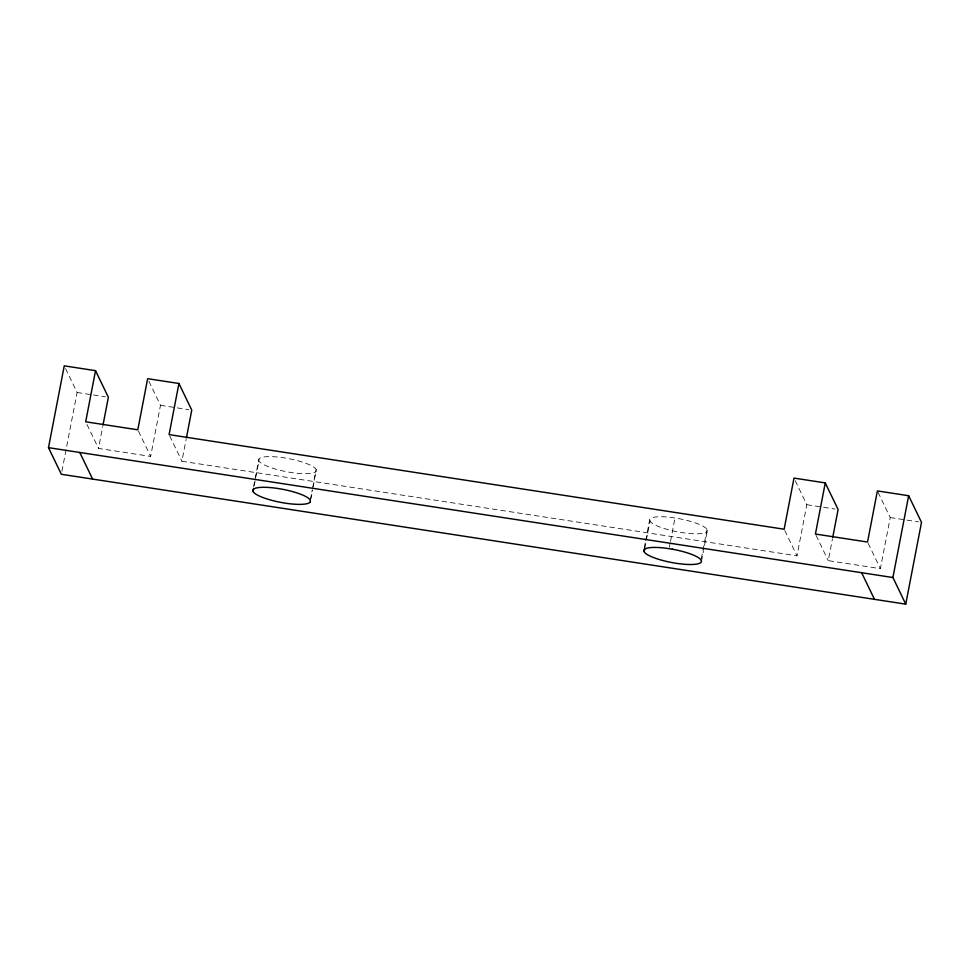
<?xml version="1.0" encoding="UTF-8"?>
<svg xmlns="http://www.w3.org/2000/svg" width="970" height="970" viewBox="0 0 970 970"><rect width="100%" height="100%" fill="white"/><g stroke="black" fill="none" stroke-linecap="round" stroke-linejoin="round"><path stroke-width="0.73" stroke-dasharray="4.85 3.64" d="M61.91 471.299L77.091 392.474L65.536 368.515M148.931 381.343L160.487 405.302L150.641 456.421L98.516 448.407L102.735 426.497M795.279 480.756L806.822 504.715L796.976 555.834L181.911 461.235L186.131 439.325M253.546 486.879L258.881 459.125A29.391 6.608 10.9 0 1 287.229 458.373A29.391 6.608 10.9 0 1 316.159 469.419L312.873 488.722M254.188 485.594L258.966 460.762M310.254 500.229L312.231 490.008M312.51 488.553L316.159 469.553M310.897 498.944L312.595 490.177M644.274 547.82L645.389 541.975M645.68 540.52L649.609 520.065A29.391 6.608 10.9 0 1 670.803 517.398L678.272 518.526A29.391 6.608 10.9 0 1 706.342 528.577L707.385 530.505L703.723 549.493M644.723 548.668L646.129 541.369M646.408 539.902L650.07 520.914M669.373 547.25L670.209 542.861M670.5 541.405L674.999 518.029M701.298 558.878L706.924 529.656M701.48 561.181L703.444 550.96M878.032 492.251L890.23 517.543L880.384 568.662L828.259 560.648L832.478 538.738M77.091 392.474L91.98 394.766M93.472 394.984L105.378 396.827M160.487 405.302L188.786 409.655M806.822 504.715L835.121 509.068M890.23 517.543L918.517 521.896M649.609 520.065L650.652 521.993A29.391 6.608 10.9 0 0 682.492 532.675A29.391 6.608 10.9 0 0 707.385 530.505M868.186 543.382L880.384 568.662M816.061 535.355L828.259 560.648M784.791 530.554L796.976 555.834M169.726 435.942L181.911 461.235M138.443 431.141L150.641 456.421M86.96 424.448L98.516 448.407M258.881 459.125L258.978 460.895A29.391 6.608 10.9 0 0 287.908 471.953A29.391 6.608 10.9 0 0 316.244 471.19"/><path stroke-width="1.45" d="M95.521 370.661L85.687 421.792L137.801 429.807L147.646 378.676L178.929 383.489L169.083 434.608L784.148 529.22L793.993 478.089L825.264 482.902L815.418 534.034L867.544 542.048L877.389 490.917L908.66 495.731L921.5 522.345L905.75 604.152L61.34 474.269L48.5 447.655L64.25 365.848L95.521 370.661L108.361 397.276L103.014 425.03M186.422 437.858L191.757 410.104L178.929 383.489M253.061 491.438L253.619 488.516M644.165 551.591L644.723 548.668M832.757 537.271L838.104 509.517L825.264 482.902M905.75 604.152L892.909 577.526L908.66 495.731M48.5 447.655L892.909 577.526M861.639 572.724L874.479 599.339M79.77 452.457L92.611 479.083M672.368 549.202L664.899 548.074A29.391 6.608 10.9 0 0 643.704 550.742L644.747 552.67A29.391 6.608 10.9 0 0 676.575 563.352A29.391 6.608 10.9 0 0 701.48 561.181L700.437 559.253A29.391 6.608 10.9 0 0 672.368 549.202M310.339 501.866L310.254 500.096A29.391 6.608 10.9 0 0 281.312 489.05A29.391 6.608 10.9 0 0 252.976 489.801L253.073 491.572A29.391 6.608 10.9 0 0 282.003 502.618A29.391 6.608 10.9 0 0 310.339 501.866"/></g></svg>
